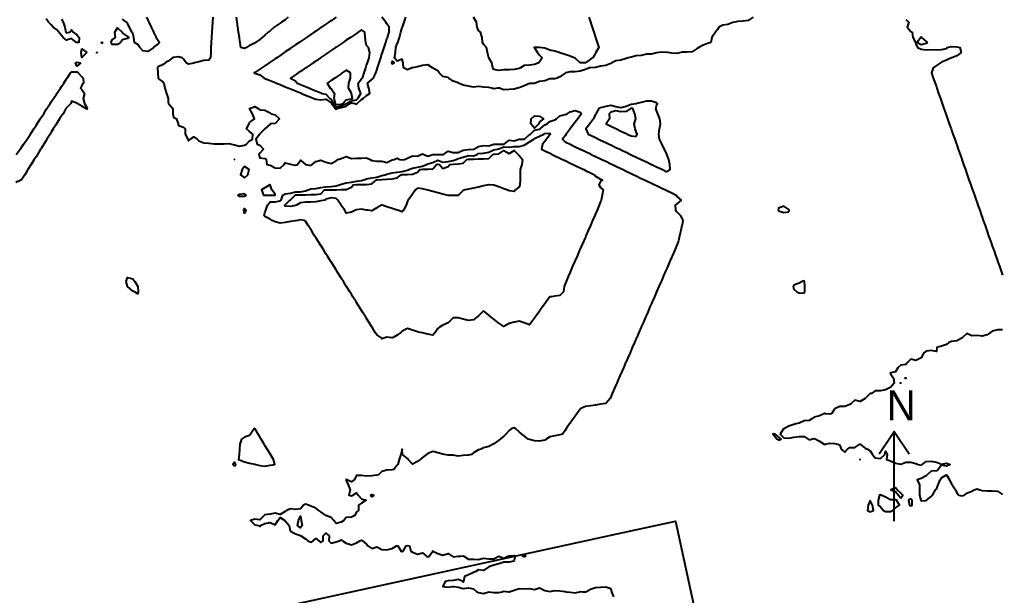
# Model space of a CAD drawing. Header units: metres. Extents: x 2681030 to 2681330, y 1246000 to 1246290.
# Drawn here: x 2681130.6 to 2681227.1, y 1246163.9 to 1246220.5 of the extents above; entities that cross this region are included whole.
import ezdxf

# ---------------------------------------------------------------- set-up
doc = ezdxf.new("R2010")
doc.units = ezdxf.units.M
for name, color, linetype in [('BASIS_HOEHENLINIEN', 8, 'Continuous'), ('BASIS_NORDPFEIL', 7, 'Continuous'), ('BASIS_PARZELLE', 7, 'Continuous')]:
    doc.layers.add(name, color=color, linetype=linetype)

msp = doc.modelspace()

# ---------------------------------------------------------------- linework, layer by layer
at = {"layer": 'BASIS_HOEHENLINIEN'}
for points, elevation in [([(2681134.75, 1246220.546), (2681134.912, 1246220.25), (2681135.084, 1246219.75), (2681135.166, 1246219.25), (2681135.25, 1246219.188), (2681135.574, 1246219.25), (2681135.75, 1246219.491), (2681135.904, 1246219.25), (2681136.25, 1246218.99), (2681136.494, 1246218.75), (2681136.45, 1246218.25), (2681136.25, 1246218.236), (2681136.231, 1246218.25), (2681135.75, 1246218.652), (2681135.25, 1246218.473), (2681134.907, 1246218.75), (2681134.75, 1246218.949), (2681134.493, 1246219.25), (2681134.25, 1246219.543), (2681133.943, 1246219.75), (2681133.75, 1246220), (2681133.483, 1246220.25), (2681133.25, 1246220.59)], 430), ([(2681143.773, 1246217.75), (2681143.75, 1246217.735), (2681143.25, 1246217.367), (2681142.75, 1246217.444), (2681142.45, 1246217.75), (2681142.25, 1246218.061), (2681141.942, 1246218.25), (2681141.869, 1246218.75), (2681141.75, 1246219.129), (2681141.662, 1246219.25), (2681141.449, 1246219.75), (2681141.25, 1246220.131), (2681141.156, 1246220.25), (2681140.75, 1246220.553)], 430), ([(2681143.103, 1246220.75), (2681143.25, 1246220.447), (2681143.348, 1246220.25), (2681143.574, 1246219.75), (2681143.75, 1246219.348), (2681143.793, 1246219.25), (2681144.049, 1246218.75), (2681144.25, 1246218.457), (2681144.39, 1246218.25), (2681144.25, 1246218.126), (2681143.773, 1246217.75)], 430), ([(2681149.619, 1246220.75), (2681149.59, 1246220.25), (2681149.562, 1246219.75), (2681149.533, 1246219.25), (2681149.504, 1246218.75), (2681149.475, 1246218.25), (2681149.447, 1246217.75), (2681149.418, 1246217.25), (2681149.389, 1246216.75), (2681149.25, 1246216.518), (2681148.75, 1246216.475), (2681148.25, 1246216.354), (2681147.827, 1246216.25), (2681147.75, 1246216.222), (2681147.25, 1246216.114), (2681147.011, 1246216.25), (2681146.75, 1246216.595), (2681146.617, 1246216.75), (2681146.25, 1246216.849), (2681145.75, 1246216.788), (2681145.678, 1246216.75), (2681145.25, 1246216.403), (2681144.933, 1246216.25), (2681144.75, 1246216.095), (2681144.25, 1246215.846), (2681144.197, 1246215.75), (2681144.229, 1246215.25), (2681144.241, 1246214.75), (2681144.25, 1246214.725), (2681144.75, 1246214.348), (2681144.824, 1246214.25), (2681144.901, 1246213.75), (2681145.074, 1246213.25), (2681145.227, 1246212.75), (2681145.25, 1246212.395), (2681145.272, 1246212.25), (2681145.682, 1246211.75), (2681145.713, 1246211.25), (2681145.75, 1246210.905), (2681146.06, 1246210.75), (2681146.224, 1246210.25), (2681146.25, 1246210.08), (2681146.75, 1246209.925), (2681146.907, 1246209.75), (2681146.901, 1246209.25), (2681147.169, 1246208.75), (2681147.25, 1246208.584), (2681147.387, 1246208.75), (2681147.75, 1246208.962), (2681148.087, 1246208.75), (2681148.25, 1246208.577), (2681148.75, 1246208.398), (2681149.25, 1246208.339), (2681149.75, 1246208.299), (2681150.25, 1246208.285), (2681150.75, 1246208.299), (2681151.25, 1246208.326), (2681151.455, 1246208.25), (2681151.75, 1246208.197), (2681152.25, 1246208.063), (2681152.75, 1246208.159), (2681152.925, 1246208.25), (2681153.25, 1246208.585), (2681153.521, 1246208.75), (2681153.554, 1246209.25), (2681153.25, 1246209.493), (2681152.936, 1246209.75), (2681153.192, 1246210.25), (2681153.25, 1246210.383), (2681153.732, 1246210.75), (2681153.522, 1246211.25), (2681153.25, 1246211.745), (2681153.246, 1246211.75), (2681153.25, 1246211.753), (2681153.75, 1246211.968), (2681154.085, 1246211.75), (2681154.25, 1246211.633), (2681154.75, 1246211.596), (2681155.25, 1246211.329), (2681155.374, 1246211.25), (2681155.75, 1246211.139), (2681156.192, 1246210.75), (2681155.75, 1246210.291), (2681155.328, 1246210.25), (2681155.25, 1246210.21), (2681154.75, 1246209.75), (2681154.75, 1246209.75), (2681154.25, 1246209.257), (2681154.235, 1246209.25), (2681153.872, 1246208.75), (2681153.988, 1246208.25), (2681154.25, 1246208.161), (2681154.597, 1246207.75), (2681154.25, 1246207.358), (2681154.167, 1246207.25), (2681154.25, 1246206.912), (2681154.75, 1246206.855), (2681154.869, 1246206.75), (2681154.923, 1246206.25), (2681155.25, 1246206.181), (2681155.75, 1246205.923), (2681156.25, 1246205.888), (2681156.639, 1246206.25), (2681156.75, 1246206.406), (2681157.25, 1246206.292), (2681157.411, 1246206.25), (2681157.75, 1246206.178), (2681157.965, 1246206.25), (2681158.25, 1246206.692), (2681158.75, 1246206.259), (2681158.763, 1246206.25), (2681159.25, 1246206.139), (2681159.384, 1246206.25), (2681159.75, 1246206.534), (2681160.25, 1246206.694), (2681160.75, 1246206.499), (2681161.25, 1246206.351), (2681161.75, 1246206.63), (2681161.908, 1246206.75), (2681162.25, 1246206.858), (2681162.75, 1246207.056), (2681163.25, 1246206.857), (2681163.75, 1246206.871), (2681164.25, 1246206.883), (2681164.75, 1246206.908), (2681165.085, 1246206.75), (2681165.25, 1246206.643), (2681165.75, 1246206.578), (2681166.25, 1246206.584), (2681166.75, 1246206.453), (2681167.25, 1246206.698), (2681167.459, 1246206.75), (2681167.75, 1246206.871), (2681168.016, 1246206.75), (2681168.25, 1246206.714), (2681168.473, 1246206.75), (2681168.75, 1246206.86), (2681169.25, 1246207.092), (2681169.75, 1246207.081), (2681170.09, 1246207.25), (2681170.25, 1246207.309), (2681170.367, 1246207.25), (2681170.75, 1246207.069), (2681171.25, 1246207.235), (2681171.75, 1246207.24), (2681172.25, 1246207.239), (2681172.302, 1246207.25), (2681172.75, 1246207.564), (2681173.25, 1246207.442), (2681173.75, 1246207.446), (2681174.25, 1246207.654), (2681174.75, 1246207.742), (2681175.25, 1246207.748), (2681175.28, 1246207.75), (2681175.75, 1246208.024), (2681176.25, 1246208.106), (2681176.75, 1246208.102), (2681177.25, 1246208.249), (2681177.75, 1246208.242), (2681178.25, 1246208.249), (2681178.275, 1246208.25), (2681178.75, 1246208.641), (2681179.25, 1246208.58), (2681179.75, 1246208.737), (2681180.25, 1246208.736), (2681180.272, 1246208.75), (2681180.75, 1246209.209), (2681180.845, 1246209.25), (2681181.25, 1246209.634), (2681181.75, 1246209.711), (2681181.814, 1246209.75), (2681182.25, 1246210.152), (2681182.485, 1246210.25), (2681182.75, 1246210.473), (2681183.25, 1246210.661), (2681183.42, 1246210.75), (2681183.75, 1246211.031), (2681184.25, 1246211.162), (2681184.454, 1246211.25), (2681184.75, 1246211.437), (2681185.25, 1246211.554), (2681185.75, 1246211.405), (2681185.884, 1246211.25), (2681185.75, 1246211.069), (2681185.506, 1246210.75), (2681185.25, 1246210.416), (2681185.123, 1246210.25), (2681184.75, 1246209.763), (2681184.74, 1246209.75), (2681184.357, 1246209.25), (2681184.25, 1246209.087), (2681184.001, 1246208.75), (2681184.25, 1246208.485), (2681184.74, 1246208.25), (2681184.75, 1246208.245), (2681185.25, 1246208.006), (2681185.75, 1246207.766), (2681185.784, 1246207.75), (2681186.25, 1246207.527), (2681186.75, 1246207.287), (2681186.828, 1246207.25), (2681187.25, 1246207.048), (2681187.75, 1246206.808), (2681187.872, 1246206.75), (2681188.25, 1246206.569), (2681188.75, 1246206.329), (2681188.915, 1246206.25), (2681189.25, 1246206.09), (2681189.75, 1246205.85), (2681189.959, 1246205.75), (2681190.25, 1246205.611), (2681190.75, 1246205.371), (2681191.003, 1246205.25), (2681191.25, 1246205.132), (2681191.75, 1246204.892), (2681192.047, 1246204.75), (2681192.25, 1246204.653), (2681192.75, 1246204.413), (2681193.091, 1246204.25), (2681193.25, 1246204.174), (2681193.75, 1246203.934), (2681194.135, 1246203.75), (2681194.25, 1246203.685), (2681194.75, 1246203.455), (2681195.179, 1246203.25), (2681195.25, 1246203.097), (2681195.679, 1246202.75), (2681195.25, 1246202.4), (2681195.067, 1246202.25), (2681195.116, 1246201.75), (2681195.25, 1246201.615), (2681195.613, 1246201.25), (2681195.75, 1246200.894), (2681195.843, 1246200.75), (2681195.75, 1246200.333), (2681195.731, 1246200.25), (2681195.619, 1246199.75), (2681195.507, 1246199.25), (2681195.395, 1246198.75), (2681195.25, 1246198.335), (2681195.218, 1246198.25), (2681195, 1246197.75), (2681194.782, 1246197.25), (2681194.75, 1246197.177), (2681194.564, 1246196.75), (2681194.346, 1246196.25), (2681194.25, 1246196.029), (2681194.128, 1246195.75), (2681193.91, 1246195.25), (2681193.75, 1246194.882), (2681193.692, 1246194.75), (2681193.475, 1246194.25), (2681193.257, 1246193.75), (2681193.25, 1246193.734), (2681193.039, 1246193.25), (2681192.821, 1246192.75), (2681192.75, 1246192.588), (2681192.603, 1246192.25), (2681192.385, 1246191.75), (2681192.25, 1246191.44), (2681192.167, 1246191.25), (2681191.95, 1246190.75), (2681191.75, 1246190.292), (2681191.732, 1246190.25), (2681191.514, 1246189.75), (2681191.296, 1246189.25), (2681191.25, 1246189.145), (2681191.078, 1246188.75), (2681190.86, 1246188.25), (2681190.75, 1246187.997), (2681190.642, 1246187.75), (2681190.424, 1246187.25), (2681190.25, 1246186.851), (2681190.206, 1246186.75), (2681189.989, 1246186.25), (2681189.771, 1246185.75), (2681189.75, 1246185.703), (2681189.553, 1246185.25), (2681189.335, 1246184.75), (2681189.25, 1246184.555), (2681189.117, 1246184.25), (2681188.899, 1246183.75), (2681188.75, 1246183.408), (2681188.679, 1246183.25), (2681188.256, 1246182.75), (2681188.25, 1246182.746), (2681187.75, 1246182.676), (2681187.25, 1246182.605), (2681186.75, 1246182.535), (2681186.25, 1246182.464), (2681185.813, 1246182.25), (2681185.75, 1246182.208), (2681185.422, 1246181.75), (2681185.25, 1246181.51), (2681185.064, 1246181.25), (2681184.75, 1246180.812), (2681184.705, 1246180.75), (2681184.347, 1246180.25), (2681184.25, 1246180.114), (2681183.989, 1246179.75), (2681183.75, 1246179.689), (2681183.25, 1246179.583), (2681182.75, 1246179.485), (2681182.386, 1246179.25), (2681182.25, 1246179.163), (2681181.75, 1246179.042), (2681181.25, 1246179.071), (2681180.75, 1246179.2), (2681180.635, 1246179.25), (2681180.25, 1246179.562), (2681180.019, 1246179.75), (2681179.75, 1246179.969), (2681179.404, 1246180.25), (2681179.25, 1246180.375), (2681178.948, 1246180.25), (2681178.75, 1246180.106), (2681178.448, 1246179.75), (2681178.25, 1246179.549), (2681177.861, 1246179.25), (2681177.75, 1246179.164), (2681177.25, 1246178.779), (2681177.196, 1246178.75), (2681176.75, 1246178.514), (2681176.25, 1246178.384), (2681176.013, 1246178.25), (2681175.75, 1246178.202), (2681175.25, 1246177.896), (2681175.047, 1246177.75), (2681174.75, 1246177.683), (2681174.25, 1246177.626), (2681173.75, 1246177.582), (2681173.25, 1246177.676), (2681172.75, 1246177.661), (2681172.384, 1246177.75), (2681172.25, 1246177.783), (2681171.75, 1246177.904), (2681171.25, 1246178.025), (2681170.75, 1246177.843), (2681170.632, 1246177.75), (2681170.25, 1246177.449), (2681169.998, 1246177.25), (2681169.75, 1246177.055), (2681169.25, 1246176.791), (2681168.823, 1246177.25), (2681168.75, 1246177.363), (2681168.276, 1246177.75), (2681168.25, 1246178.25), (2681168.25, 1246178.251), (2681168.243, 1246178.25), (2681168.101, 1246177.75), (2681167.957, 1246177.25), (2681167.811, 1246176.75), (2681167.75, 1246176.676), (2681167.417, 1246176.25), (2681167.25, 1246176.24), (2681166.75, 1246176.202), (2681166.25, 1246176.06), (2681165.903, 1246175.75), (2681165.75, 1246175.707), (2681165.25, 1246175.659), (2681164.75, 1246175.621), (2681164.25, 1246175.673), (2681163.75, 1246175.674), (2681163.539, 1246175.25), (2681163.25, 1246175.038), (2681162.799, 1246175.25), (2681162.75, 1246175.321), (2681162.724, 1246175.25), (2681162.75, 1246175.186), (2681162.926, 1246174.75), (2681163.133, 1246174.25), (2681162.997, 1246173.75), (2681163.25, 1246173.679), (2681163.397, 1246173.75), (2681163.75, 1246173.963), (2681163.931, 1246173.75), (2681164.25, 1246173.386), (2681164.708, 1246173.25), (2681164.25, 1246172.948), (2681163.945, 1246172.75), (2681163.943, 1246172.25), (2681163.75, 1246172.113), (2681163.594, 1246171.75), (2681163.25, 1246171.594), (2681162.75, 1246171.56), (2681162.496, 1246171.25), (2681162.25, 1246171.089), (2681161.75, 1246170.943), (2681161.523, 1246171.25), (2681161.25, 1246171.546), (2681160.75, 1246171.735), (2681160.724, 1246171.75), (2681160.25, 1246172.116), (2681160.051, 1246172.25), (2681159.75, 1246172.476), (2681159.25, 1246172.646), (2681159.036, 1246172.75), (2681158.75, 1246172.851), (2681158.528, 1246172.75), (2681158.25, 1246172.403), (2681157.75, 1246172.347), (2681157.25, 1246172.398), (2681156.877, 1246172.25), (2681156.75, 1246172.142), (2681156.25, 1246171.836), (2681155.75, 1246171.967), (2681155.25, 1246171.867), (2681154.75, 1246171.809), (2681154.663, 1246171.75), (2681154.25, 1246171.326), (2681153.75, 1246171.393), (2681153.318, 1246171.25), (2681153.75, 1246170.821), (2681154.134, 1246170.75), (2681154.25, 1246170.677), (2681154.302, 1246170.75), (2681154.75, 1246170.946), (2681155.25, 1246171.058), (2681155.75, 1246170.841), (2681156.016, 1246171.25), (2681156.25, 1246171.543), (2681156.714, 1246171.25), (2681156.75, 1246171.231), (2681157.132, 1246170.75), (2681157.236, 1246170.25), (2681157.25, 1246170.192), (2681157.75, 1246169.952), (2681158.25, 1246169.773), (2681158.279, 1246169.75), (2681158.75, 1246169.436), (2681158.953, 1246169.25), (2681159.25, 1246169.126), (2681159.48, 1246169.25), (2681159.75, 1246169.489), (2681160.066, 1246169.25), (2681160.25, 1246169.076), (2681160.475, 1246169.25), (2681160.479, 1246169.75), (2681160.75, 1246170.021), (2681161.063, 1246169.75), (2681161.044, 1246169.25), (2681161.25, 1246169.022), (2681161.75, 1246169.148), (2681162.043, 1246169.25), (2681162.25, 1246169.339), (2681162.381, 1246169.25), (2681162.75, 1246169.014), (2681163.25, 1246168.858), (2681163.75, 1246169.069), (2681164.066, 1246169.25), (2681164.25, 1246169.304), (2681164.336, 1246169.25), (2681164.75, 1246168.916), (2681164.871, 1246168.75), (2681165.25, 1246168.505), (2681165.75, 1246168.673), (2681166.25, 1246168.415), (2681166.75, 1246168.367), (2681167.25, 1246168.485), (2681167.688, 1246168.75), (2681167.75, 1246168.776), (2681167.816, 1246168.75), (2681168.151, 1246168.25), (2681168.25, 1246168.193), (2681168.341, 1246168.25), (2681168.629, 1246168.75), (2681168.75, 1246168.791), (2681168.952, 1246168.75), (2681169.094, 1246168.25), (2681169.25, 1246168.154), (2681169.75, 1246167.945), (2681170.25, 1246168.078), (2681170.633, 1246167.75), (2681170.75, 1246167.694), (2681170.903, 1246167.75), (2681171.244, 1246168.25), (2681171.25, 1246168.257), (2681171.261, 1246168.25), (2681171.75, 1246168.021), (2681172.25, 1246167.852), (2681172.75, 1246168.014), (2681173.156, 1246167.75), (2681173.25, 1246167.681), (2681173.75, 1246167.741), (2681173.971, 1246167.75), (2681174.25, 1246167.762), (2681174.316, 1246167.75), (2681174.75, 1246167.44), (2681175.25, 1246167.445), (2681175.75, 1246167.431), (2681176.25, 1246167.554), (2681176.75, 1246167.47), (2681177.25, 1246167.498), (2681177.749, 1246167.75), (2681177.75, 1246167.751), (2681177.754, 1246167.75), (2681178.25, 1246167.546), (2681178.623, 1246167.75), (2681178.75, 1246167.785), (2681179.25, 1246167.823), (2681179.356, 1246167.75), (2681179.25, 1246167.362), (2681179.207, 1246167.25), (2681178.75, 1246167.156), (2681178.25, 1246167.166), (2681177.75, 1246166.995), (2681177.25, 1246166.861), (2681176.947, 1246166.75), (2681176.75, 1246166.7), (2681176.25, 1246166.325), (2681175.75, 1246166.385), (2681175.491, 1246166.25), (2681175.25, 1246166.145), (2681174.75, 1246165.906), (2681174.384, 1246165.75), (2681174.264, 1246165.25), (2681174.25, 1246165.198), (2681174.228, 1246165.25), (2681173.75, 1246165.456), (2681173.25, 1246165.338), (2681172.75, 1246165.313), (2681172.479, 1246165.25), (2681172.25, 1246164.764), (2681172.237, 1246164.75), (2681172.25, 1246164.747), (2681172.75, 1246164.698), (2681173.181, 1246164.75), (2681173.25, 1246164.765), (2681173.352, 1246164.75), (2681173.75, 1246164.703), (2681174.25, 1246164.565), (2681174.75, 1246164.638), (2681175.25, 1246164.526), (2681175.591, 1246164.25), (2681175.75, 1246164.182), (2681176.25, 1246164.082), (2681176.75, 1246164.239), (2681177.25, 1246164.157), (2681177.75, 1246164.188), (2681178.068, 1246164.25), (2681178.25, 1246164.294), (2681178.688, 1246164.25), (2681178.75, 1246164.241), (2681178.768, 1246164.25), (2681179.25, 1246164.388), (2681179.75, 1246164.571), (2681180.25, 1246164.543), (2681180.75, 1246164.55), (2681181.25, 1246164.47), (2681181.75, 1246164.623), (2681182.25, 1246164.384), (2681182.75, 1246164.272), (2681183.25, 1246164.372), (2681183.75, 1246164.33), (2681184.25, 1246164.283), (2681184.372, 1246164.25), (2681184.75, 1246164.214), (2681185.25, 1246164.142), (2681185.661, 1246164.25), (2681185.75, 1246164.284), (2681185.955, 1246164.25), (2681186.25, 1246164.236), (2681186.292, 1246164.25), (2681186.75, 1246164.514), (2681187.25, 1246164.649), (2681187.75, 1246164.703), (2681188.25, 1246164.743), (2681188.75, 1246164.55), (2681188.82, 1246164.25), (2681189.007, 1246163.75)], 429.5), ([(2681157.03, 1246220.75), (2681156.75, 1246220.493), (2681156.369, 1246220.25), (2681156.25, 1246220.144), (2681155.75, 1246219.81), (2681155.674, 1246219.75), (2681155.25, 1246219.4), (2681155.059, 1246219.25), (2681154.75, 1246218.959), (2681154.468, 1246218.75), (2681154.25, 1246218.548), (2681153.809, 1246218.25), (2681153.75, 1246218.197), (2681153.25, 1246217.945), (2681152.94, 1246217.75), (2681152.75, 1246217.646), (2681152.381, 1246217.75), (2681152.309, 1246218.25), (2681152.25, 1246218.653), (2681152.236, 1246218.75), (2681152.164, 1246219.25), (2681152.091, 1246219.75), (2681152.019, 1246220.25), (2681151.947, 1246220.75)], 429.5), ([(2681161.75, 1246220.728), (2681161.25, 1246220.388), (2681161.047, 1246220.25), (2681160.75, 1246220.048), (2681160.313, 1246219.75), (2681160.25, 1246219.707), (2681159.75, 1246219.367), (2681159.578, 1246219.25), (2681159.25, 1246219.027), (2681158.843, 1246218.75), (2681158.75, 1246218.687), (2681158.25, 1246218.346), (2681158.109, 1246218.25), (2681157.75, 1246218.006), (2681157.374, 1246217.75), (2681157.25, 1246217.666), (2681156.75, 1246217.325), (2681156.639, 1246217.25), (2681156.25, 1246216.985), (2681155.905, 1246216.75), (2681155.75, 1246216.645), (2681155.25, 1246216.304), (2681155.17, 1246216.25), (2681154.75, 1246215.964), (2681154.435, 1246215.75), (2681154.25, 1246215.624), (2681153.75, 1246215.286), (2681153.697, 1246215.25), (2681153.75, 1246215.237), (2681154.25, 1246215.061), (2681154.672, 1246214.75), (2681154.75, 1246214.718), (2681155.25, 1246214.513), (2681155.75, 1246214.308), (2681155.892, 1246214.25), (2681156.25, 1246214.103), (2681156.75, 1246213.898), (2681157.112, 1246213.75), (2681157.25, 1246213.693), (2681157.75, 1246213.488), (2681158.25, 1246213.284), (2681158.332, 1246213.25), (2681158.75, 1246213.079), (2681159.25, 1246212.874), (2681159.552, 1246212.75), (2681159.75, 1246212.691), (2681160.25, 1246212.608), (2681160.75, 1246212.683), (2681161.25, 1246212.313), (2681161.284, 1246212.25), (2681161.673, 1246211.75), (2681161.75, 1246211.669)], 429), ([(2681161.75, 1246211.669), (2681161.853, 1246211.75), (2681162.25, 1246211.851), (2681162.75, 1246211.976), (2681163.14, 1246212.25), (2681163.25, 1246212.308), (2681163.598, 1246212.25), (2681163.75, 1246212.179), (2681163.818, 1246212.25), (2681164.25, 1246212.635), (2681164.405, 1246212.75), (2681164.75, 1246213.034), (2681165.056, 1246213.25), (2681164.975, 1246213.75), (2681164.823, 1246214.25), (2681165.25, 1246214.612), (2681165.408, 1246214.75), (2681165.656, 1246215.25), (2681165.75, 1246215.54), (2681165.818, 1246215.75), (2681165.98, 1246216.25), (2681166.141, 1246216.75), (2681166.25, 1246217.086), (2681166.303, 1246217.25), (2681166.465, 1246217.75), (2681166.627, 1246218.25), (2681166.75, 1246218.631), (2681166.789, 1246218.75), (2681166.95, 1246219.25), (2681166.957, 1246219.75), (2681166.75, 1246220.099), (2681166.628, 1246220.25), (2681166.25, 1246220.734)], 429), ([(2681202.75, 1246220.745), (2681202.25, 1246220.419), (2681201.75, 1246220.349), (2681201.25, 1246220.322), (2681200.917, 1246220.25), (2681200.75, 1246220.207), (2681200.25, 1246220.019), (2681199.75, 1246219.948), (2681199.365, 1246219.75), (2681199.25, 1246219.543), (2681199.029, 1246219.25), (2681198.75, 1246218.852), (2681198.667, 1246218.75), (2681198.582, 1246218.25), (2681198.25, 1246218.145), (2681197.75, 1246217.939), (2681197.402, 1246217.75), (2681197.25, 1246217.667), (2681196.75, 1246217.321), (2681196.25, 1246217.284), (2681195.75, 1246217.285), (2681195.632, 1246217.25), (2681195.25, 1246217.162), (2681194.75, 1246217.201), (2681194.364, 1246217.25), (2681194.25, 1246217.269), (2681193.75, 1246217.288), (2681193.465, 1246217.25), (2681193.25, 1246217.219), (2681192.75, 1246217.098), (2681192.25, 1246217.099), (2681191.75, 1246216.985), (2681191.25, 1246216.94), (2681190.75, 1246216.806), (2681190.441, 1246216.75), (2681190.25, 1246216.688), (2681189.75, 1246216.518), (2681189.25, 1246216.454), (2681188.863, 1246216.25), (2681188.75, 1246216.193), (2681188.25, 1246215.991), (2681187.75, 1246215.922), (2681187.25, 1246215.779), (2681186.75, 1246215.764), (2681186.645, 1246215.75), (2681186.25, 1246215.583), (2681185.75, 1246215.43), (2681185.25, 1246215.358), (2681184.75, 1246215.353), (2681184.289, 1246215.25), (2681184.25, 1246215.225), (2681183.75, 1246214.859), (2681183.489, 1246214.75), (2681183.25, 1246214.685), (2681182.75, 1246214.685), (2681182.25, 1246214.485), (2681181.75, 1246214.414), (2681181.326, 1246214.25), (2681181.25, 1246214.216), (2681180.75, 1246214.201), (2681180.25, 1246213.974), (2681179.75, 1246213.801), (2681179.584, 1246213.75), (2681179.25, 1246213.648), (2681178.75, 1246213.613), (2681178.25, 1246213.61), (2681177.82, 1246213.75), (2681177.75, 1246213.761), (2681177.601, 1246213.75), (2681177.25, 1246213.7), (2681177.069, 1246213.75), (2681176.75, 1246213.828), (2681176.25, 1246213.858), (2681175.75, 1246213.922), (2681175.25, 1246213.854), (2681174.75, 1246213.94), (2681174.25, 1246214.047), (2681173.786, 1246214.25), (2681173.75, 1246214.27), (2681173.25, 1246214.434), (2681172.838, 1246214.75), (2681172.75, 1246214.808), (2681172.25, 1246214.893), (2681171.894, 1246215.25), (2681171.75, 1246215.475), (2681171.25, 1246215.73), (2681171.235, 1246215.75), (2681170.75, 1246216.065), (2681170.25, 1246215.977), (2681169.75, 1246215.857), (2681169.25, 1246215.767), (2681169.202, 1246215.75), (2681168.75, 1246215.567), (2681168.384, 1246215.75), (2681168.345, 1246216.25), (2681168.25, 1246216.601), (2681167.75, 1246216.405), (2681167.494, 1246216.75), (2681167.572, 1246217.25), (2681167.634, 1246217.75), (2681167.75, 1246218.148), (2681167.811, 1246218.25), (2681167.978, 1246218.75), (2681168.102, 1246219.25), (2681168.25, 1246219.707), (2681168.269, 1246219.75), (2681168.439, 1246220.25), (2681168.587, 1246220.75)], 429.5), ([(2681179.875, 1246215.75), (2681179.75, 1246215.683), (2681179.25, 1246215.601), (2681178.75, 1246215.567), (2681178.25, 1246215.554), (2681177.75, 1246215.501), (2681177.25, 1246215.595), (2681177.145, 1246215.75), (2681177.048, 1246216.25), (2681176.754, 1246216.75), (2681176.75, 1246216.756), (2681176.637, 1246217.25), (2681176.546, 1246217.75), (2681176.25, 1246218.096), (2681176.132, 1246218.25), (2681176.111, 1246218.75), (2681175.942, 1246219.25), (2681175.75, 1246219.439), (2681175.604, 1246219.75), (2681175.551, 1246220.25), (2681175.25, 1246220.746)], 430), ([(2681186.597, 1246220.75), (2681186.75, 1246220.278), (2681186.759, 1246220.25), (2681186.921, 1246219.75), (2681187.083, 1246219.25), (2681187.245, 1246218.75), (2681187.25, 1246218.734), (2681187.407, 1246218.25), (2681187.569, 1246217.75), (2681187.294, 1246217.25), (2681187.25, 1246217.19), (2681186.986, 1246216.75), (2681186.75, 1246216.6), (2681186.27, 1246216.25), (2681186.25, 1246216.24), (2681185.798, 1246216.25), (2681185.75, 1246216.254), (2681185.25, 1246216.699), (2681185.14, 1246216.75), (2681184.75, 1246216.889), (2681184.25, 1246217.058), (2681183.75, 1246217.22), (2681183.683, 1246217.25), (2681183.25, 1246217.396), (2681182.75, 1246217.496), (2681182.25, 1246217.695), (2681181.75, 1246217.744), (2681181.69, 1246217.75), (2681181.25, 1246217.765), (2681181.224, 1246217.75), (2681181.25, 1246217.719), (2681181.545, 1246217.25), (2681181.75, 1246217.019), (2681181.988, 1246216.75), (2681181.75, 1246216.346), (2681181.686, 1246216.25), (2681181.25, 1246216.088), (2681180.75, 1246216.026), (2681180.25, 1246215.996), (2681179.875, 1246215.75)], 430), ([(2681217.75, 1246220.5), (2681218.032, 1246220.25), (2681217.867, 1246219.75), (2681218.25, 1246219.333), (2681218.37, 1246219.25), (2681218.451, 1246218.75), (2681218.715, 1246218.25), (2681218.75, 1246218.11), (2681218.899, 1246217.75), (2681219.25, 1246217.594), (2681219.75, 1246217.52), (2681220.25, 1246217.546), (2681220.75, 1246217.524), (2681221.25, 1246217.549), (2681221.75, 1246217.665), (2681221.82, 1246217.75), (2681222.25, 1246217.848), (2681222.75, 1246217.814), (2681223.069, 1246217.75), (2681223.201, 1246217.25), (2681222.75, 1246216.948), (2681222.286, 1246216.75), (2681222.25, 1246216.735), (2681221.75, 1246216.519), (2681221.25, 1246216.305), (2681221.144, 1246216.25), (2681220.75, 1246215.983), (2681220.452, 1246215.75), (2681220.272, 1246215.25), (2681220.445, 1246214.75), (2681220.621, 1246214.25), (2681220.75, 1246213.881), (2681220.796, 1246213.75), (2681220.972, 1246213.25), (2681221.148, 1246212.75), (2681221.25, 1246212.46), (2681221.324, 1246212.25), (2681221.499, 1246211.75), (2681221.675, 1246211.25), (2681221.75, 1246211.036), (2681221.851, 1246210.75), (2681222.027, 1246210.25), (2681222.203, 1246209.75), (2681222.25, 1246209.616), (2681222.379, 1246209.25), (2681222.554, 1246208.75), (2681222.73, 1246208.25), (2681222.75, 1246208.192), (2681222.905, 1246207.75), (2681223.081, 1246207.25), (2681223.25, 1246206.768), (2681223.256, 1246206.75), (2681223.432, 1246206.25), (2681223.608, 1246205.75), (2681223.75, 1246205.348), (2681223.784, 1246205.25), (2681223.96, 1246204.75), (2681224.136, 1246204.25), (2681224.25, 1246203.924), (2681224.311, 1246203.75), (2681224.487, 1246203.25), (2681224.662, 1246202.75), (2681224.75, 1246202.5), (2681224.838, 1246202.25), (2681225.014, 1246201.75), (2681225.19, 1246201.25), (2681225.25, 1246201.08), (2681225.366, 1246200.75), (2681225.542, 1246200.25), (2681225.717, 1246199.75), (2681225.75, 1246199.656), (2681225.893, 1246199.25), (2681226.068, 1246198.75), (2681226.244, 1246198.25), (2681226.25, 1246198.232), (2681226.42, 1246197.75), (2681226.596, 1246197.25), (2681226.75, 1246196.812), (2681226.772, 1246196.75), (2681226.947, 1246196.25), (2681227.123, 1246195.75), (2681227.25, 1246195.388)], 429), ([(2681140.552, 1246218.25), (2681140.25, 1246218.041), (2681139.75, 1246218.043), (2681139.648, 1246218.25), (2681139.75, 1246218.522), (2681140.062, 1246218.75), (2681140.007, 1246219.25), (2681140.25, 1246219.703), (2681140.724, 1246219.25), (2681140.75, 1246219.15), (2681141.25, 1246218.847), (2681141.382, 1246218.75), (2681141.25, 1246218.656), (2681140.75, 1246218.504), (2681140.552, 1246218.25)], 430), ([(2681162.75, 1246212.248), (2681162.753, 1246212.25), (2681163.25, 1246212.511), (2681163.75, 1246212.624), (2681163.89, 1246212.75), (2681164.19, 1246213.25), (2681163.982, 1246213.75), (2681163.916, 1246214.25), (2681164.25, 1246214.661), (2681164.343, 1246214.75), (2681164.504, 1246215.25), (2681164.666, 1246215.75), (2681164.75, 1246216.009), (2681164.828, 1246216.25), (2681164.99, 1246216.75), (2681165.069, 1246217.25), (2681164.933, 1246217.75), (2681164.75, 1246217.961), (2681164.655, 1246218.25), (2681164.62, 1246218.75), (2681164.56, 1246219.25), (2681164.25, 1246219.488), (2681163.901, 1246219.25), (2681163.75, 1246219.147), (2681163.25, 1246218.807), (2681163.166, 1246218.75), (2681162.75, 1246218.467), (2681162.432, 1246218.25), (2681162.25, 1246218.126), (2681161.75, 1246217.786), (2681161.697, 1246217.75), (2681161.25, 1246217.446), (2681160.962, 1246217.25), (2681160.75, 1246217.106), (2681160.25, 1246216.765), (2681160.228, 1246216.75), (2681159.75, 1246216.425), (2681159.493, 1246216.25), (2681159.25, 1246216.085), (2681158.758, 1246215.75), (2681158.75, 1246215.744), (2681158.25, 1246215.404), (2681158.024, 1246215.25), (2681157.75, 1246215.064), (2681157.281, 1246214.75), (2681157.75, 1246214.469), (2681157.918, 1246214.25), (2681158.25, 1246214.114), (2681158.75, 1246213.909), (2681159.138, 1246213.75), (2681159.25, 1246213.704), (2681159.75, 1246213.499), (2681160.25, 1246213.294), (2681160.358, 1246213.25), (2681160.75, 1246213.159), (2681161.135, 1246212.75), (2681161.25, 1246212.66), (2681161.474, 1246212.25), (2681161.75, 1246211.933), (2681162.25, 1246212.013), (2681162.75, 1246212.248)], 428.5), ([(2681219.881, 1246218.25), (2681219.75, 1246218.163), (2681219.25, 1246218.032), (2681218.838, 1246218.25), (2681219.181, 1246218.75), (2681219.25, 1246218.814), (2681219.287, 1246218.75), (2681219.75, 1246218.333), (2681219.881, 1246218.25)], 429), ([(2681137.25, 1246217.25), (2681136.75, 1246216.76), (2681136.703, 1246217.25), (2681136.75, 1246217.638), (2681137.25, 1246217.25)], 430), ([(2681138.787, 1246218.25), (2681138.75, 1246218.176), (2681138.655, 1246218.25), (2681138.75, 1246218.291), (2681138.787, 1246218.25)], 430), ([(2681138.27, 1246217.25), (2681138.25, 1246217.223), (2681138.194, 1246217.25), (2681138.25, 1246217.27), (2681138.27, 1246217.25)], 430), ([(2681136.664, 1246216.25), (2681136.25, 1246215.91), (2681136.116, 1246216.25), (2681136.25, 1246216.323), (2681136.664, 1246216.25)], 430), ([(2681167.496, 1246216.25), (2681167.25, 1246216.108), (2681167.226, 1246216.25), (2681167.25, 1246216.406), (2681167.496, 1246216.25)], 429.5), ([(2681130.284, 1246207.25), (2681130.682, 1246207.75), (2681130.75, 1246207.836), (2681131.017, 1246208.25), (2681131.25, 1246208.532), (2681131.385, 1246208.75), (2681131.71, 1246209.25), (2681131.75, 1246209.299), (2681132.036, 1246209.75), (2681132.25, 1246210.087), (2681132.365, 1246210.25), (2681132.67, 1246210.75), (2681132.75, 1246210.876), (2681133.012, 1246211.25), (2681133.25, 1246211.65), (2681133.318, 1246211.75), (2681133.655, 1246212.25), (2681133.75, 1246212.408), (2681133.982, 1246212.75), (2681134.25, 1246213.169), (2681134.304, 1246213.25), (2681134.643, 1246213.75), (2681134.75, 1246213.92), (2681134.97, 1246214.25), (2681135.25, 1246214.671), (2681135.303, 1246214.75), (2681135.636, 1246215.25), (2681135.75, 1246215.374), (2681136.25, 1246215.377), (2681136.391, 1246215.25), (2681136.75, 1246214.868), (2681136.873, 1246214.75), (2681136.902, 1246214.25), (2681136.75, 1246214.005), (2681136.633, 1246213.75), (2681136.75, 1246213.62), (2681137.005, 1246213.25), (2681136.896, 1246212.75), (2681137.016, 1246212.25), (2681137.25, 1246211.861), (2681137.285, 1246211.75), (2681137.25, 1246211.688), (2681137.138, 1246211.75), (2681136.75, 1246211.982), (2681136.302, 1246212.25), (2681136.25, 1246212.281), (2681135.75, 1246212.479), (2681135.66, 1246212.25), (2681135.25, 1246211.84), (2681135.194, 1246211.75), (2681134.912, 1246211.25), (2681134.75, 1246211.036), (2681134.572, 1246210.75), (2681134.261, 1246210.25), (2681134.25, 1246210.233), (2681133.949, 1246209.75), (2681133.75, 1246209.43), (2681133.638, 1246209.25), (2681133.327, 1246208.75), (2681133.25, 1246208.626), (2681133.016, 1246208.25), (2681132.75, 1246207.823), (2681132.705, 1246207.75), (2681132.394, 1246207.25), (2681132.25, 1246207.019), (2681132.083, 1246206.75), (2681131.771, 1246206.25), (2681131.75, 1246206.216), (2681131.46, 1246205.75), (2681131.25, 1246205.412), (2681131.149, 1246205.25), (2681130.838, 1246204.75), (2681130.75, 1246204.716), (2681130.25, 1246204.499)], 430), ([(2681162.25, 1246212.176), (2681162.407, 1246212.25), (2681162.75, 1246212.605), (2681163.25, 1246212.714), (2681163.351, 1246212.75), (2681163.251, 1246213.25), (2681163.25, 1246213.251), (2681162.95, 1246213.75), (2681162.99, 1246214.25), (2681163.169, 1246214.75), (2681163.168, 1246215.25), (2681162.75, 1246215.525), (2681162.347, 1246215.25), (2681162.25, 1246215.184), (2681161.75, 1246214.844), (2681161.612, 1246214.75), (2681161.25, 1246214.506), (2681160.866, 1246214.25), (2681161.164, 1246213.75), (2681161.25, 1246213.722), (2681161.586, 1246213.25), (2681161.532, 1246212.75), (2681161.663, 1246212.25), (2681161.75, 1246212.151), (2681162.25, 1246212.176)], 428), ([(2681194.25, 1246205.543), (2681194.579, 1246205.75), (2681194.537, 1246206.25), (2681194.443, 1246206.75), (2681194.255, 1246207.25), (2681194.25, 1246207.26), (2681194.014, 1246207.75), (2681193.774, 1246208.25), (2681193.75, 1246208.3), (2681193.534, 1246208.75), (2681193.487, 1246209.25), (2681193.521, 1246209.75), (2681193.621, 1246210.25), (2681193.573, 1246210.75), (2681193.375, 1246211.25), (2681193.25, 1246211.565), (2681193.188, 1246211.75), (2681193.25, 1246212.007), (2681193.348, 1246212.25), (2681193.25, 1246212.311), (2681192.75, 1246212.474), (2681192.25, 1246212.485), (2681191.75, 1246212.362), (2681191.307, 1246212.25), (2681191.25, 1246212.234), (2681190.75, 1246212.159), (2681190.25, 1246211.96), (2681189.75, 1246211.837), (2681189.25, 1246211.929), (2681188.75, 1246212.043), (2681188.25, 1246211.941), (2681187.75, 1246211.817), (2681187.573, 1246211.75), (2681187.28, 1246211.25), (2681187.25, 1246211.188), (2681187.057, 1246210.75), (2681186.75, 1246210.349), (2681186.674, 1246210.25), (2681186.291, 1246209.75), (2681186.511, 1246209.25), (2681186.75, 1246209.135), (2681187.25, 1246208.896), (2681187.555, 1246208.75), (2681187.75, 1246208.656), (2681188.25, 1246208.417), (2681188.599, 1246208.25), (2681188.75, 1246208.177), (2681189.25, 1246207.938), (2681189.642, 1246207.75), (2681189.75, 1246207.698), (2681190.25, 1246207.459), (2681190.686, 1246207.25), (2681190.75, 1246207.219), (2681191.25, 1246206.98), (2681191.73, 1246206.75), (2681191.75, 1246206.741), (2681192.25, 1246206.501), (2681192.75, 1246206.262), (2681192.774, 1246206.25), (2681193.25, 1246206.022), (2681193.75, 1246205.782), (2681193.818, 1246205.75), (2681194.25, 1246205.543)], 429), ([(2681191.25, 1246208.992), (2681191.345, 1246209.25), (2681191.25, 1246209.474), (2681191.143, 1246209.75), (2681191.061, 1246210.25), (2681191.197, 1246210.75), (2681191.104, 1246211.25), (2681190.914, 1246211.75), (2681190.75, 1246211.773), (2681190.689, 1246211.75), (2681190.25, 1246211.46), (2681189.75, 1246211.443), (2681189.25, 1246211.519), (2681188.75, 1246211.409), (2681188.598, 1246211.25), (2681188.608, 1246210.75), (2681188.282, 1246210.25), (2681188.75, 1246210.026), (2681189.25, 1246209.786), (2681189.326, 1246209.75), (2681189.75, 1246209.547), (2681190.25, 1246209.307), (2681190.369, 1246209.25), (2681190.75, 1246209.068), (2681191.25, 1246208.992)], 428.5), ([(2681181.666, 1246210.25), (2681181.25, 1246209.819), (2681180.876, 1246210.25), (2681180.914, 1246210.75), (2681181.25, 1246211.047), (2681181.75, 1246210.994), (2681182.136, 1246210.75), (2681181.75, 1246210.432), (2681181.666, 1246210.25)], 429.5), ([(2681167.344, 1246189.25), (2681167.25, 1246189.205), (2681166.98, 1246189.25), (2681166.75, 1246189.289), (2681166.623, 1246189.25), (2681166.25, 1246189.122), (2681166.146, 1246189.25), (2681165.75, 1246189.502), (2681165.595, 1246189.75), (2681165.283, 1246190.25), (2681165.25, 1246190.3), (2681164.968, 1246190.75), (2681164.75, 1246191.097), (2681164.654, 1246191.25), (2681164.341, 1246191.75), (2681164.25, 1246191.895), (2681164.027, 1246192.25), (2681163.75, 1246192.692), (2681163.714, 1246192.75), (2681163.4, 1246193.25), (2681163.25, 1246193.49), (2681163.087, 1246193.75), (2681162.773, 1246194.25), (2681162.75, 1246194.287), (2681162.46, 1246194.75), (2681162.25, 1246195.085), (2681162.146, 1246195.25), (2681161.833, 1246195.75), (2681161.75, 1246195.882), (2681161.519, 1246196.25), (2681161.25, 1246196.679), (2681161.206, 1246196.75), (2681160.892, 1246197.25), (2681160.75, 1246197.477), (2681160.579, 1246197.75), (2681160.265, 1246198.25), (2681160.25, 1246198.274), (2681159.952, 1246198.75), (2681159.75, 1246199.072), (2681159.638, 1246199.25), (2681159.325, 1246199.75), (2681159.25, 1246199.869), (2681159.011, 1246200.25), (2681158.75, 1246200.667), (2681158.634, 1246200.75), (2681158.25, 1246200.807), (2681157.958, 1246200.75), (2681157.75, 1246200.706), (2681157.25, 1246200.639), (2681156.75, 1246200.54), (2681156.25, 1246200.482), (2681155.75, 1246200.604), (2681155.47, 1246200.75), (2681155.25, 1246200.867), (2681154.75, 1246201.138), (2681154.667, 1246201.25), (2681154.75, 1246201.5), (2681154.833, 1246201.75), (2681154.999, 1246202.25), (2681155.25, 1246202.572), (2681155.75, 1246202.57), (2681156.25, 1246202.687), (2681156.355, 1246202.75), (2681156.52, 1246203.25), (2681156.75, 1246203.369), (2681157.25, 1246203.42), (2681157.75, 1246203.559), (2681158.25, 1246203.558), (2681158.75, 1246203.659), (2681159.016, 1246203.75), (2681159.25, 1246203.846), (2681159.75, 1246203.893), (2681160.25, 1246203.992), (2681160.75, 1246204.067), (2681161.25, 1246204.101), (2681161.75, 1246204.145), (2681162.088, 1246204.25), (2681162.25, 1246204.316), (2681162.75, 1246204.447), (2681163.25, 1246204.518), (2681163.75, 1246204.616), (2681164.25, 1246204.687), (2681164.482, 1246204.75), (2681164.75, 1246204.838), (2681165.25, 1246204.932), (2681165.75, 1246205.021), (2681166.25, 1246205.165), (2681166.571, 1246205.25), (2681166.75, 1246205.311), (2681167.25, 1246205.422), (2681167.75, 1246205.508), (2681168.25, 1246205.559), (2681168.75, 1246205.684), (2681168.891, 1246205.75), (2681169.25, 1246205.905), (2681169.75, 1246206.002), (2681170.25, 1246206.083), (2681170.632, 1246206.25), (2681170.75, 1246206.326), (2681171.25, 1246206.446), (2681171.75, 1246206.668), (2681172.25, 1246206.498), (2681172.75, 1246206.544), (2681173.25, 1246206.639), (2681173.539, 1246206.75), (2681173.75, 1246206.847), (2681174.25, 1246206.974), (2681174.75, 1246207.131), (2681175.25, 1246207.113), (2681175.607, 1246207.25), (2681175.75, 1246207.324), (2681176.25, 1246207.36), (2681176.75, 1246207.452), (2681177.25, 1246207.68), (2681177.6, 1246207.75), (2681177.75, 1246207.785), (2681178.25, 1246207.997), (2681178.75, 1246207.945), (2681179.25, 1246208.008), (2681179.75, 1246208.016), (2681180.25, 1246208.156), (2681180.392, 1246208.25), (2681180.75, 1246208.478), (2681181.176, 1246208.75), (2681181.25, 1246208.798), (2681181.75, 1246209.045), (2681182.153, 1246209.25), (2681182.25, 1246209.296), (2681182.75, 1246209.319), (2681182.806, 1246209.25), (2681182.75, 1246209.177), (2681182.423, 1246208.75), (2681182.25, 1246208.524), (2681182.04, 1246208.25), (2681181.925, 1246207.75), (2681182.25, 1246207.594), (2681182.75, 1246207.355), (2681182.969, 1246207.25), (2681183.25, 1246207.116), (2681183.75, 1246206.876), (2681184.013, 1246206.75), (2681184.25, 1246206.637), (2681184.75, 1246206.397), (2681185.057, 1246206.25), (2681185.25, 1246206.157), (2681185.75, 1246205.918), (2681186.101, 1246205.75), (2681186.25, 1246205.676), (2681186.75, 1246205.439), (2681187.145, 1246205.25), (2681187.25, 1246205.103), (2681187.75, 1246204.798), (2681187.92, 1246204.75), (2681187.75, 1246204.579), (2681187.588, 1246204.25), (2681187.75, 1246203.995), (2681187.993, 1246203.75), (2681187.901, 1246203.25), (2681187.788, 1246202.75), (2681187.75, 1246202.631), (2681187.614, 1246202.25), (2681187.396, 1246201.75), (2681187.25, 1246201.414), (2681187.179, 1246201.25), (2681186.961, 1246200.75), (2681186.75, 1246200.267), (2681186.743, 1246200.25), (2681186.525, 1246199.75), (2681186.307, 1246199.25), (2681186.25, 1246199.119), (2681186.089, 1246198.75), (2681185.871, 1246198.25), (2681185.75, 1246197.973), (2681185.653, 1246197.75), (2681185.435, 1246197.25), (2681185.25, 1246196.825), (2681185.217, 1246196.75), (2681185, 1246196.25), (2681184.782, 1246195.75), (2681184.75, 1246195.677), (2681184.564, 1246195.25), (2681184.346, 1246194.75), (2681184.25, 1246194.53), (2681184.178, 1246194.25), (2681184.088, 1246193.75), (2681183.75, 1246193.374), (2681183.25, 1246193.303), (2681182.873, 1246193.25), (2681182.75, 1246193.228), (2681182.388, 1246192.75), (2681182.25, 1246192.557), (2681182.03, 1246192.25), (2681181.75, 1246191.859), (2681181.672, 1246191.75), (2681181.314, 1246191.25), (2681181.25, 1246191.161), (2681180.956, 1246190.75), (2681180.75, 1246190.503), (2681180.25, 1246190.678), (2681180.027, 1246190.75), (2681179.75, 1246190.844), (2681179.282, 1246190.75), (2681179.25, 1246190.743), (2681178.75, 1246190.635), (2681178.25, 1246190.329), (2681177.75, 1246190.642), (2681177.618, 1246190.75), (2681177.25, 1246191.049), (2681177.003, 1246191.25), (2681176.75, 1246191.456), (2681176.388, 1246191.75), (2681176.25, 1246191.862), (2681176.093, 1246191.75), (2681175.75, 1246191.377), (2681175.586, 1246191.25), (2681175.25, 1246190.992), (2681174.75, 1246190.912), (2681174.25, 1246191.037), (2681173.75, 1246191.163), (2681173.25, 1246191.184), (2681172.817, 1246190.75), (2681172.75, 1246190.699), (2681172.25, 1246190.453), (2681171.926, 1246190.25), (2681171.75, 1246190.14), (2681171.486, 1246189.75), (2681171.25, 1246189.469), (2681170.75, 1246189.572), (2681170.25, 1246189.694), (2681170.019, 1246189.75), (2681169.75, 1246189.816), (2681169.25, 1246189.97), (2681168.75, 1246190.138), (2681168.25, 1246189.871), (2681168.1, 1246189.75), (2681167.75, 1246189.474), (2681167.344, 1246189.25)], 430), ([(2681168.368, 1246201.75), (2681168.25, 1246201.605), (2681167.773, 1246201.75), (2681167.75, 1246201.757), (2681167.25, 1246201.925), (2681166.75, 1246202.094), (2681166.289, 1246202.25), (2681166.25, 1246202.263), (2681166.216, 1246202.25), (2681165.75, 1246202), (2681165.37, 1246201.75), (2681165.25, 1246201.689), (2681164.89, 1246201.75), (2681164.75, 1246201.774), (2681164.25, 1246201.857), (2681163.75, 1246201.788), (2681163.668, 1246201.75), (2681163.25, 1246201.556), (2681162.75, 1246201.476), (2681162.592, 1246201.75), (2681162.25, 1246202.229), (2681162.237, 1246202.25), (2681161.923, 1246202.75), (2681161.75, 1246202.918), (2681161.25, 1246202.99), (2681160.75, 1246202.835), (2681160.665, 1246202.75), (2681160.25, 1246202.666), (2681159.75, 1246202.589), (2681159.25, 1246202.563), (2681158.75, 1246202.56), (2681158.25, 1246202.474), (2681157.849, 1246202.25), (2681157.75, 1246202.229), (2681157.25, 1246202.127), (2681156.75, 1246202.155), (2681156.667, 1246202.25), (2681156.75, 1246202.289), (2681157.21, 1246202.75), (2681157.25, 1246202.793), (2681157.732, 1246203.25), (2681157.75, 1246203.256), (2681158.25, 1246203.271), (2681158.75, 1246203.271), (2681159.25, 1246203.289), (2681159.75, 1246203.314), (2681160.25, 1246203.377), (2681160.619, 1246203.75), (2681160.75, 1246203.771), (2681161.25, 1246203.776), (2681161.75, 1246203.77), (2681162.25, 1246203.781), (2681162.75, 1246203.795), (2681163.25, 1246204.013), (2681163.428, 1246204.25), (2681163.75, 1246204.279), (2681164.25, 1246204.277), (2681164.75, 1246204.288), (2681165.25, 1246204.339), (2681165.717, 1246204.75), (2681165.75, 1246204.76), (2681166.25, 1246204.782), (2681166.75, 1246204.803), (2681167.25, 1246204.838), (2681167.75, 1246204.933), (2681168.134, 1246205.25), (2681168.25, 1246205.269), (2681168.75, 1246205.276), (2681169.25, 1246205.313), (2681169.75, 1246205.503), (2681169.985, 1246205.75), (2681170.25, 1246205.783), (2681170.75, 1246205.794), (2681171.25, 1246205.838), (2681171.614, 1246206.25), (2681171.75, 1246206.302), (2681171.905, 1246206.25), (2681172.25, 1246205.856), (2681172.75, 1246206.073), (2681172.913, 1246206.25), (2681173.25, 1246206.29), (2681173.75, 1246206.307), (2681174.25, 1246206.4), (2681174.603, 1246206.75), (2681174.75, 1246206.785), (2681175.25, 1246206.785), (2681175.75, 1246206.806), (2681176.25, 1246206.802), (2681176.75, 1246206.846), (2681177.153, 1246207.25), (2681177.25, 1246207.285), (2681177.75, 1246207.289), (2681178.25, 1246207.622), (2681178.75, 1246207.337), (2681179.25, 1246207.629), (2681179.655, 1246207.25), (2681179.75, 1246207.123), (2681180.086, 1246206.75), (2681180.011, 1246206.25), (2681179.838, 1246205.75), (2681179.838, 1246205.25), (2681179.838, 1246204.75), (2681179.817, 1246204.25), (2681179.75, 1246204.071), (2681179.376, 1246203.75), (2681179.25, 1246203.603), (2681178.75, 1246203.666), (2681178.526, 1246203.75), (2681178.25, 1246203.854), (2681177.75, 1246204.042), (2681177.25, 1246204.23), (2681176.8, 1246204.25), (2681176.75, 1246204.253), (2681176.738, 1246204.25), (2681176.25, 1246204.145), (2681175.75, 1246204.036), (2681175.25, 1246203.928), (2681174.75, 1246203.82), (2681174.425, 1246203.75), (2681174.25, 1246203.712), (2681173.775, 1246203.25), (2681173.75, 1246203.215), (2681173.25, 1246203.204), (2681172.75, 1246203.221), (2681172.635, 1246203.25), (2681172.25, 1246203.347), (2681171.75, 1246203.472), (2681171.25, 1246203.597), (2681170.75, 1246203.723), (2681170.641, 1246203.75), (2681170.25, 1246203.849), (2681169.75, 1246203.939), (2681169.566, 1246203.75), (2681169.25, 1246203.323), (2681169.189, 1246203.25), (2681168.82, 1246202.75), (2681168.75, 1246202.636), (2681168.625, 1246202.25), (2681168.368, 1246201.75)], 430.5), ([(2681151.75, 1246206.739), (2681151.766, 1246206.75), (2681151.75, 1246206.759), (2681151.743, 1246206.75), (2681151.75, 1246206.739)], 429.5), ([(2681152.75, 1246204.956), (2681153.084, 1246205.25), (2681153.208, 1246205.75), (2681152.75, 1246206.061), (2681152.509, 1246205.75), (2681152.36, 1246205.25), (2681152.75, 1246204.956)], 429.5), ([(2681155.75, 1246203.231), (2681155.769, 1246203.25), (2681155.75, 1246203.351), (2681155.434, 1246203.75), (2681155.252, 1246204.25), (2681155.25, 1246204.252), (2681155.246, 1246204.25), (2681154.75, 1246203.949), (2681154.417, 1246203.75), (2681154.6, 1246203.25), (2681154.75, 1246203.238), (2681155.25, 1246203.225), (2681155.75, 1246203.231)], 429.5), ([(2681152.75, 1246203.142), (2681152.913, 1246203.25), (2681152.75, 1246203.357), (2681152.25, 1246203.306), (2681152.094, 1246203.25), (2681152.25, 1246203.148), (2681152.75, 1246203.142)], 429.5), ([(2681206.25, 1246201.611), (2681206.273, 1246201.75), (2681206.25, 1246201.825), (2681205.75, 1246202.142), (2681205.25, 1246201.961), (2681205.214, 1246201.75), (2681205.25, 1246201.7), (2681205.75, 1246201.53), (2681206.25, 1246201.611)], 429), ([(2681152.75, 1246201.417), (2681152.897, 1246201.75), (2681152.75, 1246201.933), (2681152.629, 1246201.75), (2681152.75, 1246201.417)], 429.5), ([(2681142.293, 1246193.75), (2681142.25, 1246193.528), (2681141.929, 1246193.75), (2681141.75, 1246193.784), (2681141.25, 1246194.242), (2681141.241, 1246194.25), (2681141.109, 1246194.75), (2681141.25, 1246195.157), (2681141.75, 1246195.001), (2681141.951, 1246194.75), (2681142.25, 1246194.257), (2681142.253, 1246194.25), (2681142.293, 1246193.75)], 430), ([(2681207.75, 1246193.591), (2681207.812, 1246193.75), (2681207.828, 1246194.25), (2681207.795, 1246194.75), (2681207.75, 1246194.811), (2681207.554, 1246194.75), (2681207.25, 1246194.58), (2681206.75, 1246194.373), (2681206.68, 1246194.25), (2681206.75, 1246194.009), (2681207.034, 1246193.75), (2681207.25, 1246193.624), (2681207.75, 1246193.591)], 429), ([(2681227.25, 1246190.001), (2681226.75, 1246189.985), (2681226.25, 1246189.877), (2681226.079, 1246189.75), (2681225.75, 1246189.52), (2681225.25, 1246189.38), (2681224.75, 1246189.449), (2681224.25, 1246189.402), (2681223.75, 1246189.641), (2681223.335, 1246189.25), (2681223.25, 1246189.187), (2681222.75, 1246188.91), (2681222.25, 1246188.866), (2681221.964, 1246188.75), (2681221.75, 1246188.54), (2681221.25, 1246188.377), (2681220.783, 1246188.25), (2681220.75, 1246187.87), (2681220.25, 1246187.962), (2681219.75, 1246187.898), (2681219.529, 1246187.75), (2681219.256, 1246187.25), (2681219.25, 1246187.241), (2681218.75, 1246186.984), (2681218.25, 1246187.1), (2681217.898, 1246186.75), (2681217.75, 1246186.603), (2681217.25, 1246186.535), (2681216.966, 1246186.25), (2681216.75, 1246185.87), (2681216.25, 1246185.769), (2681216.203, 1246185.75), (2681216.25, 1246185.679), (2681216.538, 1246185.25), (2681216.599, 1246184.75), (2681216.25, 1246184.34), (2681216.082, 1246184.25), (2681215.75, 1246184.097), (2681215.25, 1246183.997), (2681214.75, 1246183.988), (2681214.361, 1246183.75), (2681214.25, 1246183.725), (2681213.75, 1246183.25), (2681213.75, 1246183.25), (2681213.25, 1246182.953), (2681212.75, 1246183.098), (2681212.375, 1246182.75), (2681212.25, 1246182.654), (2681211.75, 1246182.471), (2681211.25, 1246182.445), (2681210.793, 1246182.25), (2681210.75, 1246182.21), (2681210.429, 1246181.75), (2681210.25, 1246181.698), (2681209.845, 1246181.75), (2681209.75, 1246181.776), (2681209.69, 1246181.75), (2681209.25, 1246181.549), (2681208.75, 1246181.411), (2681208.522, 1246181.25), (2681208.25, 1246181.097), (2681207.75, 1246181.045), (2681207.25, 1246180.811), (2681206.933, 1246180.75), (2681206.75, 1246180.702), (2681206.25, 1246180.542), (2681205.75, 1246180.254), (2681205.734, 1246180.25), (2681205.406, 1246179.75), (2681205.75, 1246179.38), (2681206.25, 1246179.354), (2681206.75, 1246179.453), (2681207.25, 1246179.501), (2681207.75, 1246179.502), (2681208.138, 1246179.25), (2681208.25, 1246179.174), (2681208.474, 1246179.25), (2681208.75, 1246179.31), (2681208.914, 1246179.25), (2681209.25, 1246179.062), (2681209.719, 1246178.75), (2681209.75, 1246178.72), (2681209.864, 1246178.75), (2681210.25, 1246178.843), (2681210.75, 1246178.815), (2681211.063, 1246178.75), (2681211.25, 1246178.644), (2681211.399, 1246178.25), (2681211.75, 1246177.97), (2681212.033, 1246178.25), (2681212.25, 1246178.434), (2681212.75, 1246178.437), (2681213.226, 1246178.75), (2681213.25, 1246178.754), (2681213.261, 1246178.75), (2681213.75, 1246178.378), (2681213.991, 1246178.25), (2681214.25, 1246178.104), (2681214.488, 1246177.75), (2681214.75, 1246177.403), (2681215.25, 1246177.346), (2681215.699, 1246177.75), (2681215.75, 1246178.055), (2681215.918, 1246177.75), (2681215.835, 1246177.25), (2681216.25, 1246177.131), (2681216.75, 1246176.89), (2681217.25, 1246176.78), (2681217.75, 1246176.974), (2681218.25, 1246176.978), (2681218.75, 1246176.845), (2681218.974, 1246176.75), (2681219.25, 1246176.679), (2681219.359, 1246176.75), (2681219.75, 1246177.055), (2681220.25, 1246177.074), (2681220.75, 1246176.991), (2681221.25, 1246176.792), (2681221.75, 1246176.872), (2681222.097, 1246176.75), (2681221.75, 1246176.587), (2681221.25, 1246176.703), (2681220.919, 1246176.25), (2681220.75, 1246176.149), (2681220.25, 1246176.1), (2681219.836, 1246175.75), (2681219.75, 1246175.656), (2681219.25, 1246175.374), (2681218.863, 1246175.25), (2681219.095, 1246174.75), (2681219.1, 1246174.25), (2681219.105, 1246173.75), (2681219.217, 1246173.25), (2681219.25, 1246173.2), (2681219.75, 1246173.214), (2681219.799, 1246173.25), (2681220.25, 1246173.62), (2681220.385, 1246173.75), (2681220.674, 1246174.25), (2681220.75, 1246174.348), (2681220.924, 1246174.75), (2681221.13, 1246175.25), (2681221.25, 1246175.451), (2681221.75, 1246175.733), (2681222.03, 1246175.25), (2681222.25, 1246174.82), (2681222.318, 1246174.75), (2681222.627, 1246174.25), (2681222.75, 1246173.98), (2681222.949, 1246173.75), (2681223.25, 1246173.688), (2681223.529, 1246173.75), (2681223.75, 1246173.938), (2681224.25, 1246174.146), (2681224.484, 1246174.25), (2681224.75, 1246174.369), (2681225.035, 1246174.25), (2681225.25, 1246174.188), (2681225.75, 1246174.168), (2681226.25, 1246174.152), (2681226.75, 1246174.12), (2681227.25, 1246173.811)], 429), ([(2681217.268, 1246184.75), (2681217.25, 1246184.741), (2681217.199, 1246184.75), (2681217.25, 1246184.784), (2681217.268, 1246184.75)], 429), ([(2681217.805, 1246185.25), (2681217.75, 1246185.202), (2681217.664, 1246185.25), (2681217.75, 1246185.279), (2681217.805, 1246185.25)], 429), ([(2681155.25, 1246176.705), (2681155.715, 1246176.75), (2681155.586, 1246177.25), (2681155.286, 1246177.75), (2681155.25, 1246177.81), (2681154.984, 1246178.25), (2681154.75, 1246178.64), (2681154.684, 1246178.75), (2681154.384, 1246179.25), (2681154.25, 1246179.472), (2681154.083, 1246179.75), (2681153.782, 1246180.25), (2681153.75, 1246180.302), (2681153.709, 1246180.25), (2681153.337, 1246179.75), (2681153.25, 1246179.624), (2681152.75, 1246179.437), (2681152.434, 1246179.25), (2681152.286, 1246178.75), (2681152.25, 1246178.3), (2681152.246, 1246178.25), (2681152.208, 1246177.75), (2681152.159, 1246177.25), (2681152.25, 1246177.211), (2681152.75, 1246177.013), (2681153.25, 1246176.904), (2681153.75, 1246176.781), (2681153.871, 1246176.75), (2681154.25, 1246176.672), (2681154.75, 1246176.605), (2681155.25, 1246176.705)], 429.5), ([(2681205.25, 1246179.153), (2681205.51, 1246179.25), (2681205.25, 1246179.479), (2681204.919, 1246179.75), (2681204.75, 1246179.78), (2681204.674, 1246179.75), (2681204.75, 1246179.659), (2681205.116, 1246179.25), (2681205.25, 1246179.153)], 429), ([(2681213.25, 1246177.245), (2681213.262, 1246177.25), (2681213.25, 1246177.263), (2681213.238, 1246177.25), (2681213.25, 1246177.245)], 429), ([(2681151.75, 1246176.602), (2681151.88, 1246176.75), (2681151.75, 1246176.99), (2681151.597, 1246176.75), (2681151.75, 1246176.602)], 429.5), ([(2681217.25, 1246173.456), (2681217.467, 1246173.75), (2681217.25, 1246173.948), (2681216.884, 1246174.25), (2681216.75, 1246174.451), (2681216.287, 1246174.25), (2681216.75, 1246174.095), (2681217.027, 1246173.75), (2681217.25, 1246173.456)], 429), ([(2681165.478, 1246173.75), (2681165.25, 1246173.58), (2681165.168, 1246173.75), (2681165.25, 1246173.799), (2681165.478, 1246173.75)], 429.5), ([(2681214.25, 1246172.113), (2681214.586, 1246172.25), (2681214.46, 1246172.75), (2681214.25, 1246173.224), (2681214.047, 1246172.75), (2681213.99, 1246172.25), (2681214.25, 1246172.113)], 429), ([(2681216.25, 1246172.142), (2681216.446, 1246172.25), (2681216.75, 1246172.485), (2681217.121, 1246172.75), (2681216.821, 1246173.25), (2681216.75, 1246173.293), (2681216.25, 1246173.295), (2681215.75, 1246173.56), (2681215.331, 1246173.75), (2681215.25, 1246173.787), (2681215.163, 1246173.75), (2681215.023, 1246173.25), (2681215.043, 1246172.75), (2681215.25, 1246172.585), (2681215.565, 1246172.25), (2681215.75, 1246172.145), (2681216.25, 1246172.142)], 429), ([(2681218.25, 1246172.702), (2681218.388, 1246172.75), (2681218.373, 1246173.25), (2681218.25, 1246173.367), (2681218.017, 1246173.25), (2681218.117, 1246172.75), (2681218.25, 1246172.702)], 429), ([(2681158.406, 1246170.75), (2681158.25, 1246170.531), (2681157.947, 1246170.75), (2681158.057, 1246171.25), (2681158.25, 1246171.671), (2681158.321, 1246171.25), (2681158.406, 1246170.75)], 429.5), ([(2681180.445, 1246167.75), (2681180.25, 1246167.663), (2681180.069, 1246167.75), (2681180.25, 1246167.856), (2681180.445, 1246167.75)], 429.5)]:
    msp.add_lwpolyline(points, dxfattribs=dict(at, elevation=elevation))
at = {"layer": 'BASIS_NORDPFEIL'}
msp.add_line((2681216.61, 1246171.2), (2681216.61, 1246180.008), dxfattribs=at)
msp.add_lwpolyline([(2681215.142, 1246177.806), (2681216.61, 1246180.008), (2681218.078, 1246177.806)], dxfattribs=at)
at = {"layer": 'BASIS_PARZELLE'}
msp.add_lwpolyline([(2681139.3, 1246159.3), (2681140.3, 1246159.5), (2681141.2, 1246159.6), (2681142.1, 1246159.8), (2681143, 1246159.9), (2681143.9, 1246160.1), (2681144.8, 1246160.2), (2681145.7, 1246160.4), (2681146.6, 1246160.6), (2681147.5, 1246160.8), (2681148.4, 1246161), (2681189.2, 1246169.9), (2681195.1, 1246171.2), (2681205.6, 1246122.8), (2681196.3, 1246118.4), (2681181.6, 1246111.4), (2681166.7, 1246104.4), (2681152.7, 1246097.8), (2681139.3, 1246159.3)], close=True, dxfattribs=at)

# ---------------------------------------------------------------- texts
at = {"layer": 'BASIS_NORDPFEIL'}
msp.add_text('N', height=2.936, dxfattribs=at).set_placement((2681215.876, 1246181.109))

doc.saveas('drawing.dxf')
